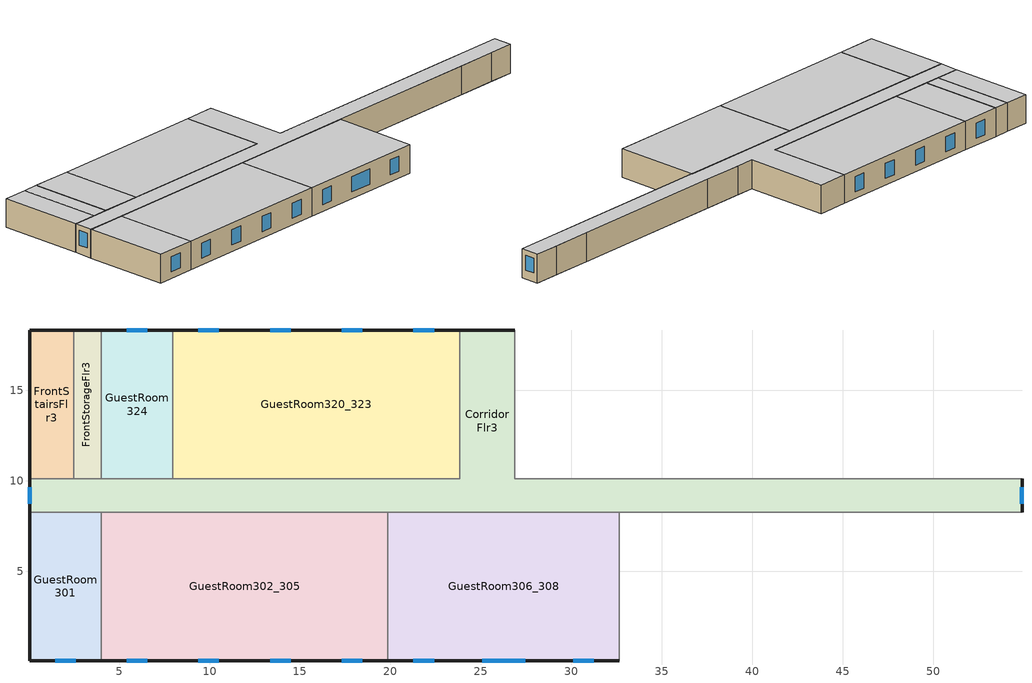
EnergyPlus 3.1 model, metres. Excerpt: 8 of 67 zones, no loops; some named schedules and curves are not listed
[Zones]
CorridorFlr3
 floor to CorridorFlr2 (INT-FLOOR-TOPSIDE): 54.91,8.28 0.05,8.28 0.05,10.11 23.82,10.11 23.82,18.34 26.87,18.34 26.87,10.11 54.91,10.11 z6.1
 wall outside (Steel-Framed_R-13 + R-10 ci_Ext-wall): 54.91,8.28 54.91,10.11 / 26.87,18.34 23.82,18.34 / 0.05,10.11 0.05,8.28 z6.1:8.84
 wall to RearStairsFlr3 (Standard_Int-Wall): 54.91,10.11 52.47,10.11 z6.1:8.84
 wall to GuestRoom314 (Standard_Int-Wall): 52.47,10.11 48.51,10.11 z6.1:8.84
 wall to GuestRoom315_318 (Standard_Int-Wall): 48.51,10.11 32.66,10.11 z6.1:8.84
 wall to GuestRoom319 (Standard_Int-Wall): 32.66,10.11 28.7,10.11 z6.1:8.84
 wall to ElevatorCoreFlr3 (Standard_Int-Wall): 28.7,10.11 26.87,10.11 26.87,18.34 z6.1:8.84
 wall to GuestRoom320_323 (Standard_Int-Wall): 23.82,18.34 23.82,10.11 7.97,10.11 z6.1:8.84
 wall to GuestRoom324 (Standard_Int-Wall): 7.97,10.11 4.01,10.11 z6.1:8.84
 wall to FrontStorageFlr3 (Standard_Int-Wall): 4.01,10.11 2.49,10.11 z6.1:8.84
 wall to FrontStairsFlr3 (Standard_Int-Wall): 2.49,10.11 0.05,10.11 z6.1:8.84
 wall to GuestRoom301 (Standard_Int-Wall): 0.05,8.28 4.01,8.28 z6.1:8.84
 wall to GuestRoom302_305 (Standard_Int-Wall): 4.01,8.28 19.86,8.28 z6.1:8.84
 wall to GuestRoom306_308 (Standard_Int-Wall): 19.86,8.28 32.66,8.28 z6.1:8.84
 wall to GuestRoom309_312 (Standard_Int-Wall): 32.66,8.28 48.51,8.28 z6.1:8.84
 wall to GuestRoom313 (Standard_Int-Wall): 48.51,8.28 52.47,8.28 z6.1:8.84
 wall to RearStorageFlr3 (Standard_Int-Wall): 52.47,8.28 54.91,8.28 z6.1:8.84
 window (std_window_UValue_2.612_SHGC_0.49_VT_0.49_east): 54.91,8.73 54.91,9.66 z6.94:8.36
 window (std_window_UValue_2.612_SHGC_0.49_VT_0.49_west): 0.05,9.66 0.05,8.73 z6.94:8.36
 ceiling to CorridorFlr4 (INT-FLOOR-UNDERSIDE): 0.05,8.28 54.91,8.28 54.91,10.11 26.87,10.11 26.87,18.34 23.82,18.34 23.82,10.11 0.05,10.11 z8.84
GuestRoom301
 floor to GuestRoom201 (INT-FLOOR-TOPSIDE): 4.01,0.05 0.05,0.05 0.05,8.28 4.01,8.28 z6.1
 wall outside (Steel-Framed_R-13 + R-10 ci_Ext-wall): 0.05,8.28 0.05,0.05 4.01,0.05 z6.1:8.84
 wall to GuestRoom302_305 (Standard_Int-Wall): 4.01,0.05 4.01,8.28 z6.1:8.84
 window (std_window_UValue_2.612_SHGC_0.49_VT_0.49): 1.46,0.05 2.6,0.05 z6.75:8.19
 ceiling to GuestRoom401 (INT-FLOOR-UNDERSIDE): 0.05,0.05 4.01,0.05 4.01,8.28 0.05,8.28 z8.84
GuestRoom302_305
 floor to GuestRoom202_205 (INT-FLOOR-TOPSIDE): 19.86,0.05 4.01,0.05 4.01,8.28 19.86,8.28 z6.1
 wall outside (Steel-Framed_R-13 + R-10 ci_Ext-wall): 4.01,0.05 19.86,0.05 z6.1:8.84
 wall to GuestRoom306_308 (Standard_Int-Wall): 19.86,0.05 19.86,8.28 z6.1:8.84
 window (std_window_UValue_2.612_SHGC_0.49_VT_0.49): 5.42,0.05 6.56,0.05 / 9.38,0.05 10.52,0.05 / 13.35,0.05 14.49,0.05 / 17.31,0.05 18.45,0.05 z6.75:8.19
 ceiling to GuestRoom402_405 (INT-FLOOR-UNDERSIDE): 4.01,0.05 19.86,0.05 19.86,8.28 4.01,8.28 z8.84
GuestRoom306_308
 floor to GuestRoom206_208 (INT-FLOOR-TOPSIDE): 32.66,0.05 19.86,0.05 19.86,8.28 32.66,8.28 z6.1
 wall outside (Steel-Framed_R-13 + R-10 ci_Ext-wall): 19.86,0.05 32.66,0.05 z6.1:8.84
 wall to GuestRoom309_312 (Standard_Int-Wall): 32.66,0.05 32.66,8.28 z6.1:8.84
 window (std_window_UValue_2.612_SHGC_0.49_VT_0.49): 21.27,0.05 22.41,0.05 / 25.08,0.05 27.44,0.05 / 30.11,0.05 31.25,0.05 z6.75:8.19
 ceiling to GuestRoom406_408 (INT-FLOOR-UNDERSIDE): 19.86,0.05 32.66,0.05 32.66,8.28 19.86,8.28 z8.84
GuestRoom320_323
 floor to GuestRoom220_223 (INT-FLOOR-TOPSIDE): 23.82,10.11 7.97,10.11 7.97,18.34 23.82,18.34 z6.1
 wall outside (Steel-Framed_R-13 + R-10 ci_Ext-wall): 23.82,18.34 7.97,18.34 z6.1:8.84
 wall to GuestRoom324 (Standard_Int-Wall): 7.97,18.34 7.97,10.11 z6.1:8.84
 window (std_window_UValue_2.612_SHGC_0.64_VT_0.64): 22.41,18.34 21.27,18.34 / 18.45,18.34 17.31,18.34 / 14.49,18.34 13.35,18.34 / 10.52,18.34 9.38,18.34 z6.75:8.19
 ceiling to GuestRoom420_423 (INT-FLOOR-UNDERSIDE): 7.97,10.11 23.82,10.11 23.82,18.34 7.97,18.34 z8.84
GuestRoom324
 floor to GuestRoom224 (INT-FLOOR-TOPSIDE): 7.97,10.11 4.01,10.11 4.01,18.34 7.97,18.34 z6.1
 wall outside (Steel-Framed_R-13 + R-10 ci_Ext-wall): 7.97,18.34 4.01,18.34 z6.1:8.84
 wall to FrontStorageFlr3 (Standard_Int-Wall): 4.01,18.34 4.01,10.11 z6.1:8.84
 window (std_window_UValue_2.612_SHGC_0.64_VT_0.64): 6.56,18.34 5.42,18.34 z6.75:8.19
 ceiling to GuestRoom424 (INT-FLOOR-UNDERSIDE): 4.01,10.11 7.97,10.11 7.97,18.34 4.01,18.34 z8.84
FrontStorageFlr3
 floor to FrontStorageFlr2 (INT-FLOOR-TOPSIDE): 4.01,10.11 2.49,10.11 2.49,18.34 4.01,18.34 z6.1
 wall outside (Steel-Framed_R-13 + R-10 ci_Ext-wall): 4.01,18.34 2.49,18.34 z6.1:8.84
 wall to FrontStairsFlr3 (Standard_Int-Wall): 2.49,18.34 2.49,10.11 z6.1:8.84
 ceiling to FrontStorageFlr4 (INT-FLOOR-UNDERSIDE): 2.49,10.11 4.01,10.11 4.01,18.34 2.49,18.34 z8.84
FrontStairsFlr3
 floor to FrontStairsFlr2 (INT-FLOOR-TOPSIDE): 2.49,10.11 0.05,10.11 0.05,18.34 2.49,18.34 z6.1
 wall outside (Steel-Framed_R-13 + R-10 ci_Ext-wall): 2.49,18.34 0.05,18.34 0.05,10.11 z6.1:8.84
 ceiling to FrontStairsFlr4 (INT-FLOOR-UNDERSIDE): 0.05,10.11 2.49,10.11 2.49,18.34 0.05,18.34 z8.84
[Building]
Benchmark Small Hotel New V1.1_3.1: North Axis=0; Terrain=City; Loads Convergence Tolerance Value=0.04; Temperature Convergence Tolerance Value=0.2; Solar Distribution=FullInteriorAndExterior; Maximum Number of Warmup Days=25
[Site:Location]
USA AK-FAIRBANKS: Latitude {deg}=64.82; Longitude {deg}=-147.87; Time Zone {hr}=-9; Elevation {m}=138
[Site:GroundTemperature:BuildingSurface]
18.433, 18.408, 18.536, 18.706, 18.864, 19.112, 19.608, 19.23, 19.106, 18.966, 18.725, 18.567
[Site:WaterMainsTemperature]
Calculation Method=CORRELATION; Annual Average Outdoor Air Temperature {C}=-3.17; Maximum Difference In Monthly Average Outdoor Air Temperatures {deltaC}=40
[SizingPeriod:DesignDay] Barometric Pressure {Pa}=99678; Rain {0-no,1-yes}=0; Snow on ground {0-no,1-yes}=0; Day of Month=21; Daylight Savings Time Indicator=0; Humidity Indicating Type=WetBulb
Name | Maximum Dry-Bulb Temperature {C} | Daily Temp Range {C} | Humidity Indicating Conditions at Maximum Dry-Bulb | Wind Speed {m/s} design conditions vs. traditional 6.71 m/s (15 mph) | Wind Direction {Degrees; N=0, S=180} | Clearness {0.0 to 1.1} | Month | Day Type | Wind Speed {m/s} design conditions vs. traditional 3.35 m/s (7mph)
FAIRBANKS Ann Htg 99.6% Condns DB | -42.5 | 0 | -42.5 | 0.5 | 10 | 0 | 1 | WinterDesignDay
FAIRBANKS Ann Clg .4% Condns DB=>MWB | 27.2 | 10.3 | 16.1 |  | 180 | 1 | 7 | SummerDesignDay | 3.3
FAIRBANKS Ann Clg .4% Condns WB=>MDB | 24.8 | 10.3 | 17.2 |  | 180 | 1 | 7 | SummerDesignDay | 3.3
[WindowMaterial:Glazing] Optical Data Type=SpectralAverage; Thickness=0.003; Infrared Transmittance at Normal Incidence=0; Front Side Infrared Hemispherical Emissivity=0.9; Back Side Infrared Hemispherical Emissivity=0.9; Conductivity=0.0135; Dirt Correction Factor for Solar and Visible Transmittance=1; Solar Diffusing=No
Name | Solar Transmittance at Normal Incidence | Front Side Solar Reflectance at Normal Incidence | Back Side Solar Reflectance at Normal Incidence | Visible Transmittance at Normal Incidence | Front Side Visible Reflectance at Normal Incidence | Back Side Visible Reflectance at Normal Incidence
Theoretical Glass [89] | 0.4841 | 0.4659 | 0.4659 | 0.4894 | 0.4606 | 0.4606
Theoretical Glass [87] | 0.6335 | 0.3165 | 0.3165 | 0.6396 | 0.3104 | 0.3104
[Material] Thermal Absorptance=0.9
Name | Roughness | Thickness | Conductivity | Density | Specific Heat | Solar Absorptance | Visible Absorptance | Thickness {m} | Conductivity {W/m-K} | Density {kg/m3} | Specific Heat {J/kg-K}
GP01 1/2 GYPSUM | Smooth | 0.0127 | 0.16 | 800 | 1090 | 0.7 | 0.5
Wall Insulation [15] | MediumRough | 0.1173 | 0.045 | 265 | 836.8 | 0.7 | 0.7
1/2IN Gypsum | Smooth | 0.0127 | 0.16 | 784.9 | 830 | 0.92 | 0.92
Std Wood 6inch | MediumSmooth |  |  |  |  | 0.7 | 0.7 | 0.15 | 0.12 | 540 | 1210
Std MAT-CC05 4  MW CONCRETE | Rough |  |  |  |  | 0.7 | 0.2 | 0.1 | 0.858 | 1968 | 836.8
[Material:NoMass] Thermal Absorptance=0.9; Solar Absorptance=0.7
Name | Roughness | Thermal Resistance {(m2-K)/W} | Visible Absorptance | Thermal Resistance {m2-K/W}
MAT-SHEATH | Rough | 0.3626 | 0.7
Std CP02 CARPET PAD | VeryRough |  | 0.8 | 0.21648
[Construction]
InteriorFurnishings: Std Wood 6inch
INT-FLOOR-TOPSIDE: Std MAT-CC05 4  MW CONCRETE, Std CP02 CARPET PAD
INT-FLOOR-UNDERSIDE: Std CP02 CARPET PAD, Std MAT-CC05 4  MW CONCRETE
std_window_UValue_2.612_SHGC_0.49_VT_0.49; std_window_UValue_2.612_SHGC_0.49_VT_0.49_east; std_window_UValue_2.612_SHGC_0.49_VT_0.49_west: Theoretical Glass [89]
std_window_UValue_2.612_SHGC_0.64_VT_0.64: Theoretical Glass [87]
Standard_Int-Wall: GP01 1/2 GYPSUM, GP01 1/2 GYPSUM
Steel-Framed_R-13 + R-10 ci_Ext-wall: MAT-SHEATH, Wall Insulation [15], 1/2IN Gypsum
[ComponentCost:LineItem]
Name | Line Item Type | Item | Cost per Each | Quantity | Cost per Unit of Output Capacity
Infiltration:GuestRoom301 | General | GuestRoom301 | 1 | 0.0102
People:GuestRoom301 | General | GuestRoom301 | 1 | 1.5
LIGHTING EQUIP:GuestRoom301 | Lights | GuestRoom301 |  |  | 1
ElectricEquipment:GuestRoom301:PlugMisc | General | GuestRoom301 | 1 | 0.4663
Infiltration:GuestRoom302_305 | General | GuestRoom302_305 | 1 | 0.0129
People:GuestRoom302_305 | General | GuestRoom302_305 | 1 | 6
LIGHTING EQUIP:GuestRoom302_305 | Lights | GuestRoom302_305 |  |  | 1
ElectricEquipment:GuestRoom302_305:PlugMisc | General | GuestRoom302_305 | 1 | 1.8654
Infiltration:GuestRoom306_308 | General | GuestRoom306_308 | 1 | 0.0104
People:GuestRoom306_308 | General | GuestRoom306_308 | 1 | 4.5
LIGHTING EQUIP:GuestRoom306_308 | Lights | GuestRoom306_308 |  |  | 1
ElectricEquipment:GuestRoom306_308:PlugMisc | General | GuestRoom306_308 | 1 | 1.5066
Infiltration:GuestRoom320_323 | General | GuestRoom320_323 | 1 | 0.0129
People:GuestRoom320_323 | General | GuestRoom320_323 | 1 | 6
LIGHTING EQUIP:GuestRoom320_323 | Lights | GuestRoom320_323 |  |  | 1
ElectricEquipment:GuestRoom320_323:PlugMisc | General | GuestRoom320_323 | 1 | 1.8652
Infiltration:GuestRoom324 | General | GuestRoom324 | 1 | 0.0032
People:GuestRoom324 | General | GuestRoom324 | 1 | 1.5
LIGHTING EQUIP:GuestRoom324 | Lights | GuestRoom324 |  |  | 1
ElectricEquipment:GuestRoom324:PlugMisc | General | GuestRoom324 | 1 | 0.4663
Infiltration:FrontStorageFlr3 | General | FrontStorageFlr3 | 1 | 0.0012
LIGHTING EQUIP:FrontStorageFlr3 | Lights | FrontStorageFlr3 |  |  | 1
Infiltration:FrontStairsFlr3 | General | FrontStairsFlr3 | 1 | 0.0089
LIGHTING EQUIP:FrontStairsFlr3 | Lights | FrontStairsFlr3 |  |  | 1
[Zone] Type=1; Multiplier=1; Ceiling Height=-9999; Part of Total Floor Area=Yes
Name | Volume
CorridorFlr3 | 344.0527
GuestRoom301 | 89.4594
GuestRoom302_305 | 357.8378
GuestRoom306_308 | 289.0228
GuestRoom320_323 | 357.8117
GuestRoom324 | 89.4529
FrontStorageFlr3 | 34.405
FrontStairsFlr3 | 55.0479
[InternalMass] Construction=InteriorFurnishings
Name | Zone | Surface Area
CorridorFlr3_InternalMass_1 | CorridorFlr3 | 250.8404
GuestRoom301_InternalMass_1 | GuestRoom301 | 65.2227
GuestRoom302_305_InternalMass_1 | GuestRoom302_305 | 260.8908
GuestRoom306_308_InternalMass_1 | GuestRoom306_308 | 210.7195
GuestRoom320_323_InternalMass_1 | GuestRoom320_323 | 260.8717
GuestRoom324_InternalMass_1 | GuestRoom324 | 65.2179
FrontStorageFlr3_InternalMass_1 | FrontStorageFlr3 | 25.0838
FrontStairsFlr3_InternalMass_1 | FrontStairsFlr3 | 40.1341
[ZoneInfiltration:DesignFlowRate] Design Volume Flow Rate Calculation Method=Flow/Zone; Constant Term Coefficient=1; Temperature Term Coefficient=0; Velocity Term Coefficient=0; Velocity Squared Term Coefficient=0
Name | Zone | Schedule | Design Flow Rate {m3/s}
CorridorFlr3_Infiltration | CorridorFlr3 | INFIL_HALF_ON_SCH | 0.0057
GuestRoom301_Infiltration | GuestRoom301 | INFIL_HALF_ON_SCH | 0.0102
GuestRoom302_305_Infiltration | GuestRoom302_305 | INFIL_HALF_ON_SCH | 0.0129
GuestRoom306_308_Infiltration | GuestRoom306_308 | INFIL_HALF_ON_SCH | 0.0104
GuestRoom320_323_Infiltration | GuestRoom320_323 | INFIL_HALF_ON_SCH | 0.0129
GuestRoom324_Infiltration | GuestRoom324 | INFIL_HALF_ON_SCH | 0.0032
FrontStorageFlr3_Infiltration | FrontStorageFlr3 | INFIL_HALF_ON_SCH | 0.0012
FrontStairsFlr3_Infiltration | FrontStairsFlr3 | INFIL_SCH | 0.0089
[Lights] Design Level Calculation Method=LightingLevel; Return Air Fraction=0; Fraction Radiant=0.7; Fraction Visible=0.2; Fraction Replaceable=1; Return Air Fraction is Calculated from Plenum Temperature=No
Name | Zone | Schedule | Design Level {W}
CorridorFlr3_Lights | CorridorFlr3 | Corridor_Ltg_Sch | 674.7607
GuestRoom301_Lights | GuestRoom301 | GuestRoom_Ltg_Sch_Base | 386.1183
GuestRoom302_305_Lights | GuestRoom302_305 | GuestRoom_Ltg_Sch_Base | 1544.47
GuestRoom306_308_Lights | GuestRoom306_308 | GuestRoom_Ltg_Sch_Base | 1247.46
GuestRoom320_323_Lights | GuestRoom320_323 | GuestRoom_Ltg_Sch_Base | 1544.36
GuestRoom324_Lights | GuestRoom324 | GuestRoom_Ltg_Sch_Base | 386.0902
FrontStorageFlr3_Lights | FrontStorageFlr3 | Storage_Ltg_Sch | 107.8604
FrontStairsFlr3_Lights | FrontStairsFlr3 | Corridor_Ltg_Sch | 129.6332
[Sizing:Zone] Zone Cooling Design Supply Air Temperature {C}=14; Zone Heating Design Supply Air Temperature {C}=40; Zone Cooling Design Supply Air Humidity Ratio {kg-H20/kg-air}=0.0085; Zone Heating Design Supply Air Humidity Ratio {kg-H20/kg-air}=0.008; Outdoor Air Method=Flow/Zone; Outside Air Flow per Zone Floor Area {(m3/s)/m2}=0; Cooling Design Air Flow Method {Flow/Zone | DesignDay | DesignDayWithLimit}=DesignDayWithLimit; Cooling Minimum Air Flow=0; Cooling Minimum Air Flow Fraction=0; Heating Design Air Flow Method {Flow/Zone | DesignDay}=DesignDay; Heating Design Air Flow Rate=0
Name | Outside Air Flow per Zone {m3/s}
GuestRoom301; GuestRoom324 | 0.01415
GuestRoom302_305; GuestRoom320_323 | 0.0566
GuestRoom306_308 | 0.04245
FrontStorageFlr3; FrontStairsFlr3 | 0
[ZoneControl:Thermostat] Control Type Schedule=Dual Zone Control Type Sched
Name | Zone | Control 1
GuestRoom301 Thermostat | GuestRoom301 | GuestRoom301 DualSPSched
GuestRoom302_305 Thermostat | GuestRoom302_305 | GuestRoom302_305 DualSPSched
GuestRoom306_308 Thermostat | GuestRoom306_308 | GuestRoom306_308 DualSPSched
GuestRoom320_323 Thermostat | GuestRoom320_323 | GuestRoom320_323 DualSPSched
GuestRoom324 Thermostat | GuestRoom324 | GuestRoom324 DualSPSched
FrontStorageFlr3 Thermostat | FrontStorageFlr3 | FrontStorageFlr3 DualSPSched
FrontStairsFlr3 Thermostat | FrontStairsFlr3 | FrontStairsFlr3 DualSPSched
[Zone equipment]
GuestRoom301: GuestRoom301 PTAC
GuestRoom302_305: GuestRoom302_305 PTAC
GuestRoom306_308: GuestRoom306_308 PTAC
GuestRoom320_323: GuestRoom320_323 PTAC
GuestRoom324: GuestRoom324 PTAC
FrontStorageFlr3: FrontStorageFlr3 Unit Heater
FrontStairsFlr3: FrontStairsFlr3 Unit Heater
[People] Schedule=GuestRoom_Occ_Sch; Number of People Calculation Method=People; Fraction Radiant=0.3; User Specified Sensible Fraction=AUTOCALCULATE; Activity Level Schedule=ACTIVITY_SCH; Enable ASHRAE 55 Comfort Warnings=No; MRT Calculation=ZoneAveraged; Work Efficiency Schedule=WORK_EFF_SCH; Clothing Schedule=CLOTHING_SCH; Air Velocity Schedule=AIR_VELO_SCH; Thermal Comfort Report=FANGER
Name | Zone | Number of People
GuestRoom301 People | GuestRoom301 | 1.5
GuestRoom302_305 People | GuestRoom302_305 | 6
GuestRoom306_308 People | GuestRoom306_308 | 4.5
GuestRoom320_323 People | GuestRoom320_323 | 6
GuestRoom324 People | GuestRoom324 | 1.5
[ElectricEquipment] Schedule=GuestRoom_Eqp_Sch; Design Level Calculation Method=EquipmentLevel; Fraction Latent=0; Fraction Radiant=0.5; Fraction Lost=0
Name | Zone | Design Level {W}
GuestRoom301_PlugMisc_Equip | GuestRoom301 | 466.3422
GuestRoom302_305_PlugMisc_Equip | GuestRoom302_305 | 1865.37
GuestRoom306_308_PlugMisc_Equip | GuestRoom306_308 | 1506.64
GuestRoom320_323_PlugMisc_Equip | GuestRoom320_323 | 1865.23
GuestRoom324_PlugMisc_Equip | GuestRoom324 | 466.3082
[Coil:Cooling:DX:SingleSpeed] Availablility Schedule=ALWAYS_ON; Rated Total Cooling Capacity {W}=AUTOSIZE; Rated Sensible Heat Ratio=AUTOSIZE; Rated Air Flow Rate {m3/s}=AUTOSIZE; Supply Air Fan Operating Mode=CyclingFanAndCompressor
Name | Rated COP | Total Cooling Capacity Function of Temperature Curve | Total Cooling Capacity Function of Flow Fraction Curve | Energy Input Ratio Function of Temperature Curve | Energy Input Ratio Function of Flow Fraction Curve | Part Load Fraction Correlation Curve
GuestRoom206_208 PTAC DXCoil | 2.98409 | GuestRoom206_208 PTACHPACCoolCapFT | GuestRoom206_208 PTACHPACCoolCapFFF | GuestRoom206_208 PTACHPACEIRFT | GuestRoom206_208 PTACHPACEIRFFF | GuestRoom206_208 PTACHPACPLFFPLR
GuestRoom209_212 PTAC DXCoil | 2.98398 | GuestRoom209_212 PTACHPACCoolCapFT | GuestRoom209_212 PTACHPACCoolCapFFF | GuestRoom209_212 PTACHPACEIRFT | GuestRoom209_212 PTACHPACEIRFFF | GuestRoom209_212 PTACHPACPLFFPLR
GuestRoom213 PTAC DXCoil | 3.55667 | GuestRoom213 PTACHPACCoolCapFT | GuestRoom213 PTACHPACCoolCapFFF | GuestRoom213 PTACHPACEIRFT | GuestRoom213 PTACHPACEIRFFF | GuestRoom213 PTACHPACPLFFPLR
GuestRoom214 PTAC DXCoil | 3.60064 | GuestRoom214 PTACHPACCoolCapFT | GuestRoom214 PTACHPACCoolCapFFF | GuestRoom214 PTACHPACEIRFT | GuestRoom214 PTACHPACEIRFFF | GuestRoom214 PTACHPACPLFFPLR
GuestRoom215_218 PTAC DXCoil | 2.98271 | GuestRoom215_218 PTACHPACCoolCapFT | GuestRoom215_218 PTACHPACCoolCapFFF | GuestRoom215_218 PTACHPACEIRFT | GuestRoom215_218 PTACHPACEIRFFF | GuestRoom215_218 PTACHPACPLFFPLR
GuestRoom219 PTAC DXCoil | 3.52534 | GuestRoom219 PTACHPACCoolCapFT | GuestRoom219 PTACHPACCoolCapFFF | GuestRoom219 PTACHPACEIRFT | GuestRoom219 PTACHPACEIRFFF | GuestRoom219 PTACHPACPLFFPLR
GuestRoom220_223 PTAC DXCoil | 2.98447 | GuestRoom220_223 PTACHPACCoolCapFT | GuestRoom220_223 PTACHPACCoolCapFFF | GuestRoom220_223 PTACHPACEIRFT | GuestRoom220_223 PTACHPACEIRFFF | GuestRoom220_223 PTACHPACPLFFPLR
GuestRoom224 PTAC DXCoil | 3.60425 | GuestRoom224 PTACHPACCoolCapFT | GuestRoom224 PTACHPACCoolCapFFF | GuestRoom224 PTACHPACEIRFT | GuestRoom224 PTACHPACEIRFFF | GuestRoom224 PTACHPACPLFFPLR
GuestRoom301 PTAC DXCoil | 3.56373 | GuestRoom301 PTACHPACCoolCapFT | GuestRoom301 PTACHPACCoolCapFFF | GuestRoom301 PTACHPACEIRFT | GuestRoom301 PTACHPACEIRFFF | GuestRoom301 PTACHPACPLFFPLR
GuestRoom302_305 PTAC DXCoil | 2.98377 | GuestRoom302_305 PTACHPACCoolCapFT | GuestRoom302_305 PTACHPACCoolCapFFF | GuestRoom302_305 PTACHPACEIRFT | GuestRoom302_305 PTACHPACEIRFFF | GuestRoom302_305 PTACHPACPLFFPLR
GuestRoom306_308 PTAC DXCoil | 2.98788 | GuestRoom306_308 PTACHPACCoolCapFT | GuestRoom306_308 PTACHPACCoolCapFFF | GuestRoom306_308 PTACHPACEIRFT | GuestRoom306_308 PTACHPACEIRFFF | GuestRoom306_308 PTACHPACPLFFPLR
GuestRoom309_312 PTAC DXCoil | 2.98431 | GuestRoom309_312 PTACHPACCoolCapFT | GuestRoom309_312 PTACHPACCoolCapFFF | GuestRoom309_312 PTACHPACEIRFT | GuestRoom309_312 PTACHPACEIRFFF | GuestRoom309_312 PTACHPACPLFFPLR
GuestRoom313 PTAC DXCoil | 3.54329 | GuestRoom313 PTACHPACCoolCapFT | GuestRoom313 PTACHPACCoolCapFFF | GuestRoom313 PTACHPACEIRFT | GuestRoom313 PTACHPACEIRFFF | GuestRoom313 PTACHPACPLFFPLR
GuestRoom314 PTAC DXCoil | 3.62094 | GuestRoom314 PTACHPACCoolCapFT | GuestRoom314 PTACHPACCoolCapFFF | GuestRoom314 PTACHPACEIRFT | GuestRoom314 PTACHPACEIRFFF | GuestRoom314 PTACHPACPLFFPLR
GuestRoom315_318 PTAC DXCoil | 2.98775 | GuestRoom315_318 PTACHPACCoolCapFT | GuestRoom315_318 PTACHPACCoolCapFFF | GuestRoom315_318 PTACHPACEIRFT | GuestRoom315_318 PTACHPACEIRFFF | GuestRoom315_318 PTACHPACPLFFPLR
GuestRoom319 PTAC DXCoil | 3.64752 | GuestRoom319 PTACHPACCoolCapFT | GuestRoom319 PTACHPACCoolCapFFF | GuestRoom319 PTACHPACEIRFT | GuestRoom319 PTACHPACEIRFFF | GuestRoom319 PTACHPACPLFFPLR
GuestRoom320_323 PTAC DXCoil | 2.98565 | GuestRoom320_323 PTACHPACCoolCapFT | GuestRoom320_323 PTACHPACCoolCapFFF | GuestRoom320_323 PTACHPACEIRFT | GuestRoom320_323 PTACHPACEIRFFF | GuestRoom320_323 PTACHPACPLFFPLR
GuestRoom324 PTAC DXCoil | 3.62984 | GuestRoom324 PTACHPACCoolCapFT | GuestRoom324 PTACHPACCoolCapFFF | GuestRoom324 PTACHPACEIRFT | GuestRoom324 PTACHPACEIRFFF | GuestRoom324 PTACHPACPLFFPLR
GuestRoom401 PTAC DXCoil | 3.52449 | GuestRoom401 PTACHPACCoolCapFT | GuestRoom401 PTACHPACCoolCapFFF | GuestRoom401 PTACHPACEIRFT | GuestRoom401 PTACHPACEIRFFF | GuestRoom401 PTACHPACPLFFPLR
GuestRoom402_405 PTAC DXCoil | 2.98654 | GuestRoom402_405 PTACHPACCoolCapFT | GuestRoom402_405 PTACHPACCoolCapFFF | GuestRoom402_405 PTACHPACEIRFT | GuestRoom402_405 PTACHPACEIRFFF | GuestRoom402_405 PTACHPACPLFFPLR
[Exterior:Lights]
Exterior Facade Lighting: Schedule=ALWAYS_ON; Design Level=2400.01; Control Option=AstronomicalClock
